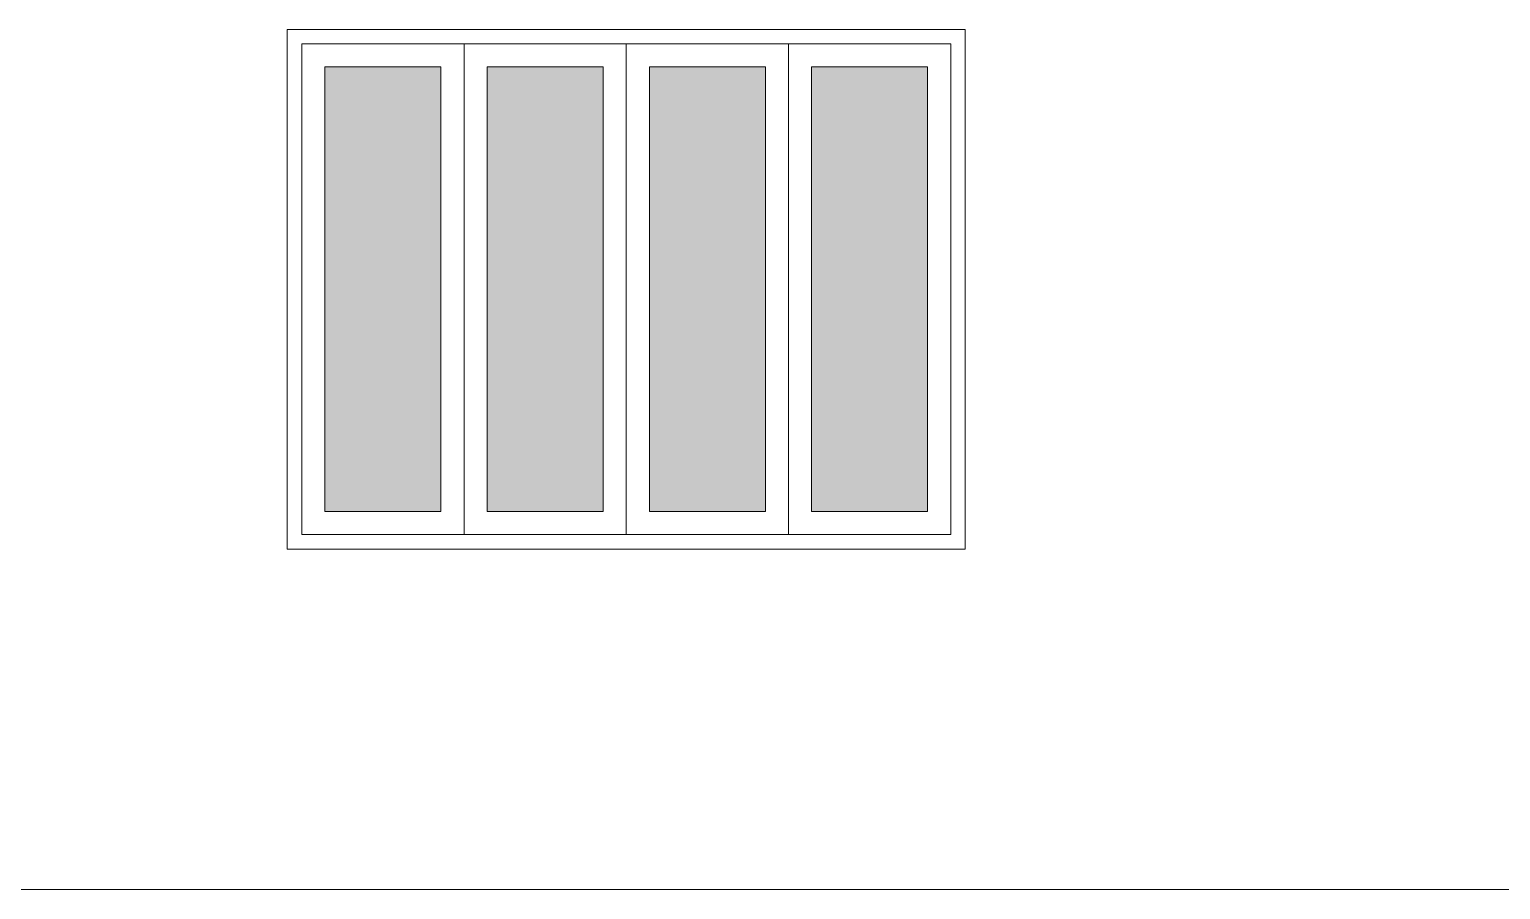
# Model space of a CAD drawing. Header units: metres. Extents: x -44 to 358, y -286 to 66.
# Drawn here: x 196.58 to 201.68, y 5.41 to 8.39 of the extents above; entities that cross this region are included whole.
import ezdxf

# ---------------------------------------------------------------- set-up
doc = ezdxf.new("R2010")
doc.units = ezdxf.units.M
doc.header["$LTSCALE"] = 0.3
doc.layers.add('A-DETL-THIN', color=7, linetype='Continuous', lineweight=0)
doc.layers.add('EL1', color=150, linetype='Continuous', lineweight=13)

msp = doc.modelspace()

# ---------------------------------------------------------------- hatches: boundary and pattern name
at = {"layer": 'EL1', "transparency": 33554572}
h = msp.add_hatch(color=256, dxfattribs=at)
h.dxf.hatch_style = 1
h.set_gradient(color1=(202, 249, 252), color2=(229, 255, 255), tint=1, name='CYLINDER')
h.paths.add_polyline_path([(198.5664738, 8.2634341), (198.1639738, 8.2634341), (198.1639738, 6.7234341), (198.5664738, 6.7234341)])
h.paths.add_polyline_path([(197.6014738, 8.2634341), (198.0039738, 8.2634341), (198.0039738, 6.7234341), (197.6014738, 6.7234341)])
h = msp.add_hatch(color=256, dxfattribs=at)
h.dxf.hatch_style = 1
h.set_gradient(color1=(202, 249, 252), color2=(229, 255, 255), tint=1, name='CYLINDER')
h.paths.add_polyline_path([(198.7264738, 8.2634341), (199.1289738, 8.2634341), (199.1289738, 6.7234341), (198.7264738, 6.7234341)])
h.paths.add_polyline_path([(199.6909738, 8.2634341), (199.2889738, 8.2634341), (199.2889738, 6.7234341), (199.6909738, 6.7234341)])

# ---------------------------------------------------------------- linework, layer by layer
at = {"layer": 'A-DETL-THIN'}
msp.add_line((177.4687462, 5.4139341), (214.968746, 5.4139341), dxfattribs=at)
at = {"layer": 'EL1'}
for p, q in [((197.4714738, 8.3934341), (199.8209738, 8.3934341)), ((198.0839738, 8.3434341), (198.0839738, 6.6434341)), ((198.6464738, 8.3434341), (198.6464738, 6.6434341)), ((199.2089738, 8.3434341), (199.2089738, 6.6434341))]:
    msp.add_line(p, q, dxfattribs=at)
for points in [[(199.8209738, 8.3934341), (197.4714738, 8.3934341), (197.4714738, 6.5934341), (199.8209738, 6.5934341)], [(199.7709738, 8.3434341), (197.5214738, 8.3434341), (197.5214738, 6.6434341), (199.7709738, 6.6434341)], [(197.6014738, 8.2634341), (198.0039738, 8.2634341), (198.0039738, 6.7234341), (197.6014738, 6.7234341)], [(198.5664738, 8.2634341), (198.1639738, 8.2634341), (198.1639738, 6.7234341), (198.5664738, 6.7234341)], [(198.7264738, 8.2634341), (199.1289738, 8.2634341), (199.1289738, 6.7234341), (198.7264738, 6.7234341)], [(199.6909738, 8.2634341), (199.2889738, 8.2634341), (199.2889738, 6.7234341), (199.6909738, 6.7234341)]]:
    msp.add_lwpolyline(points, close=True, dxfattribs=at)

doc.saveas('drawing.dxf')
